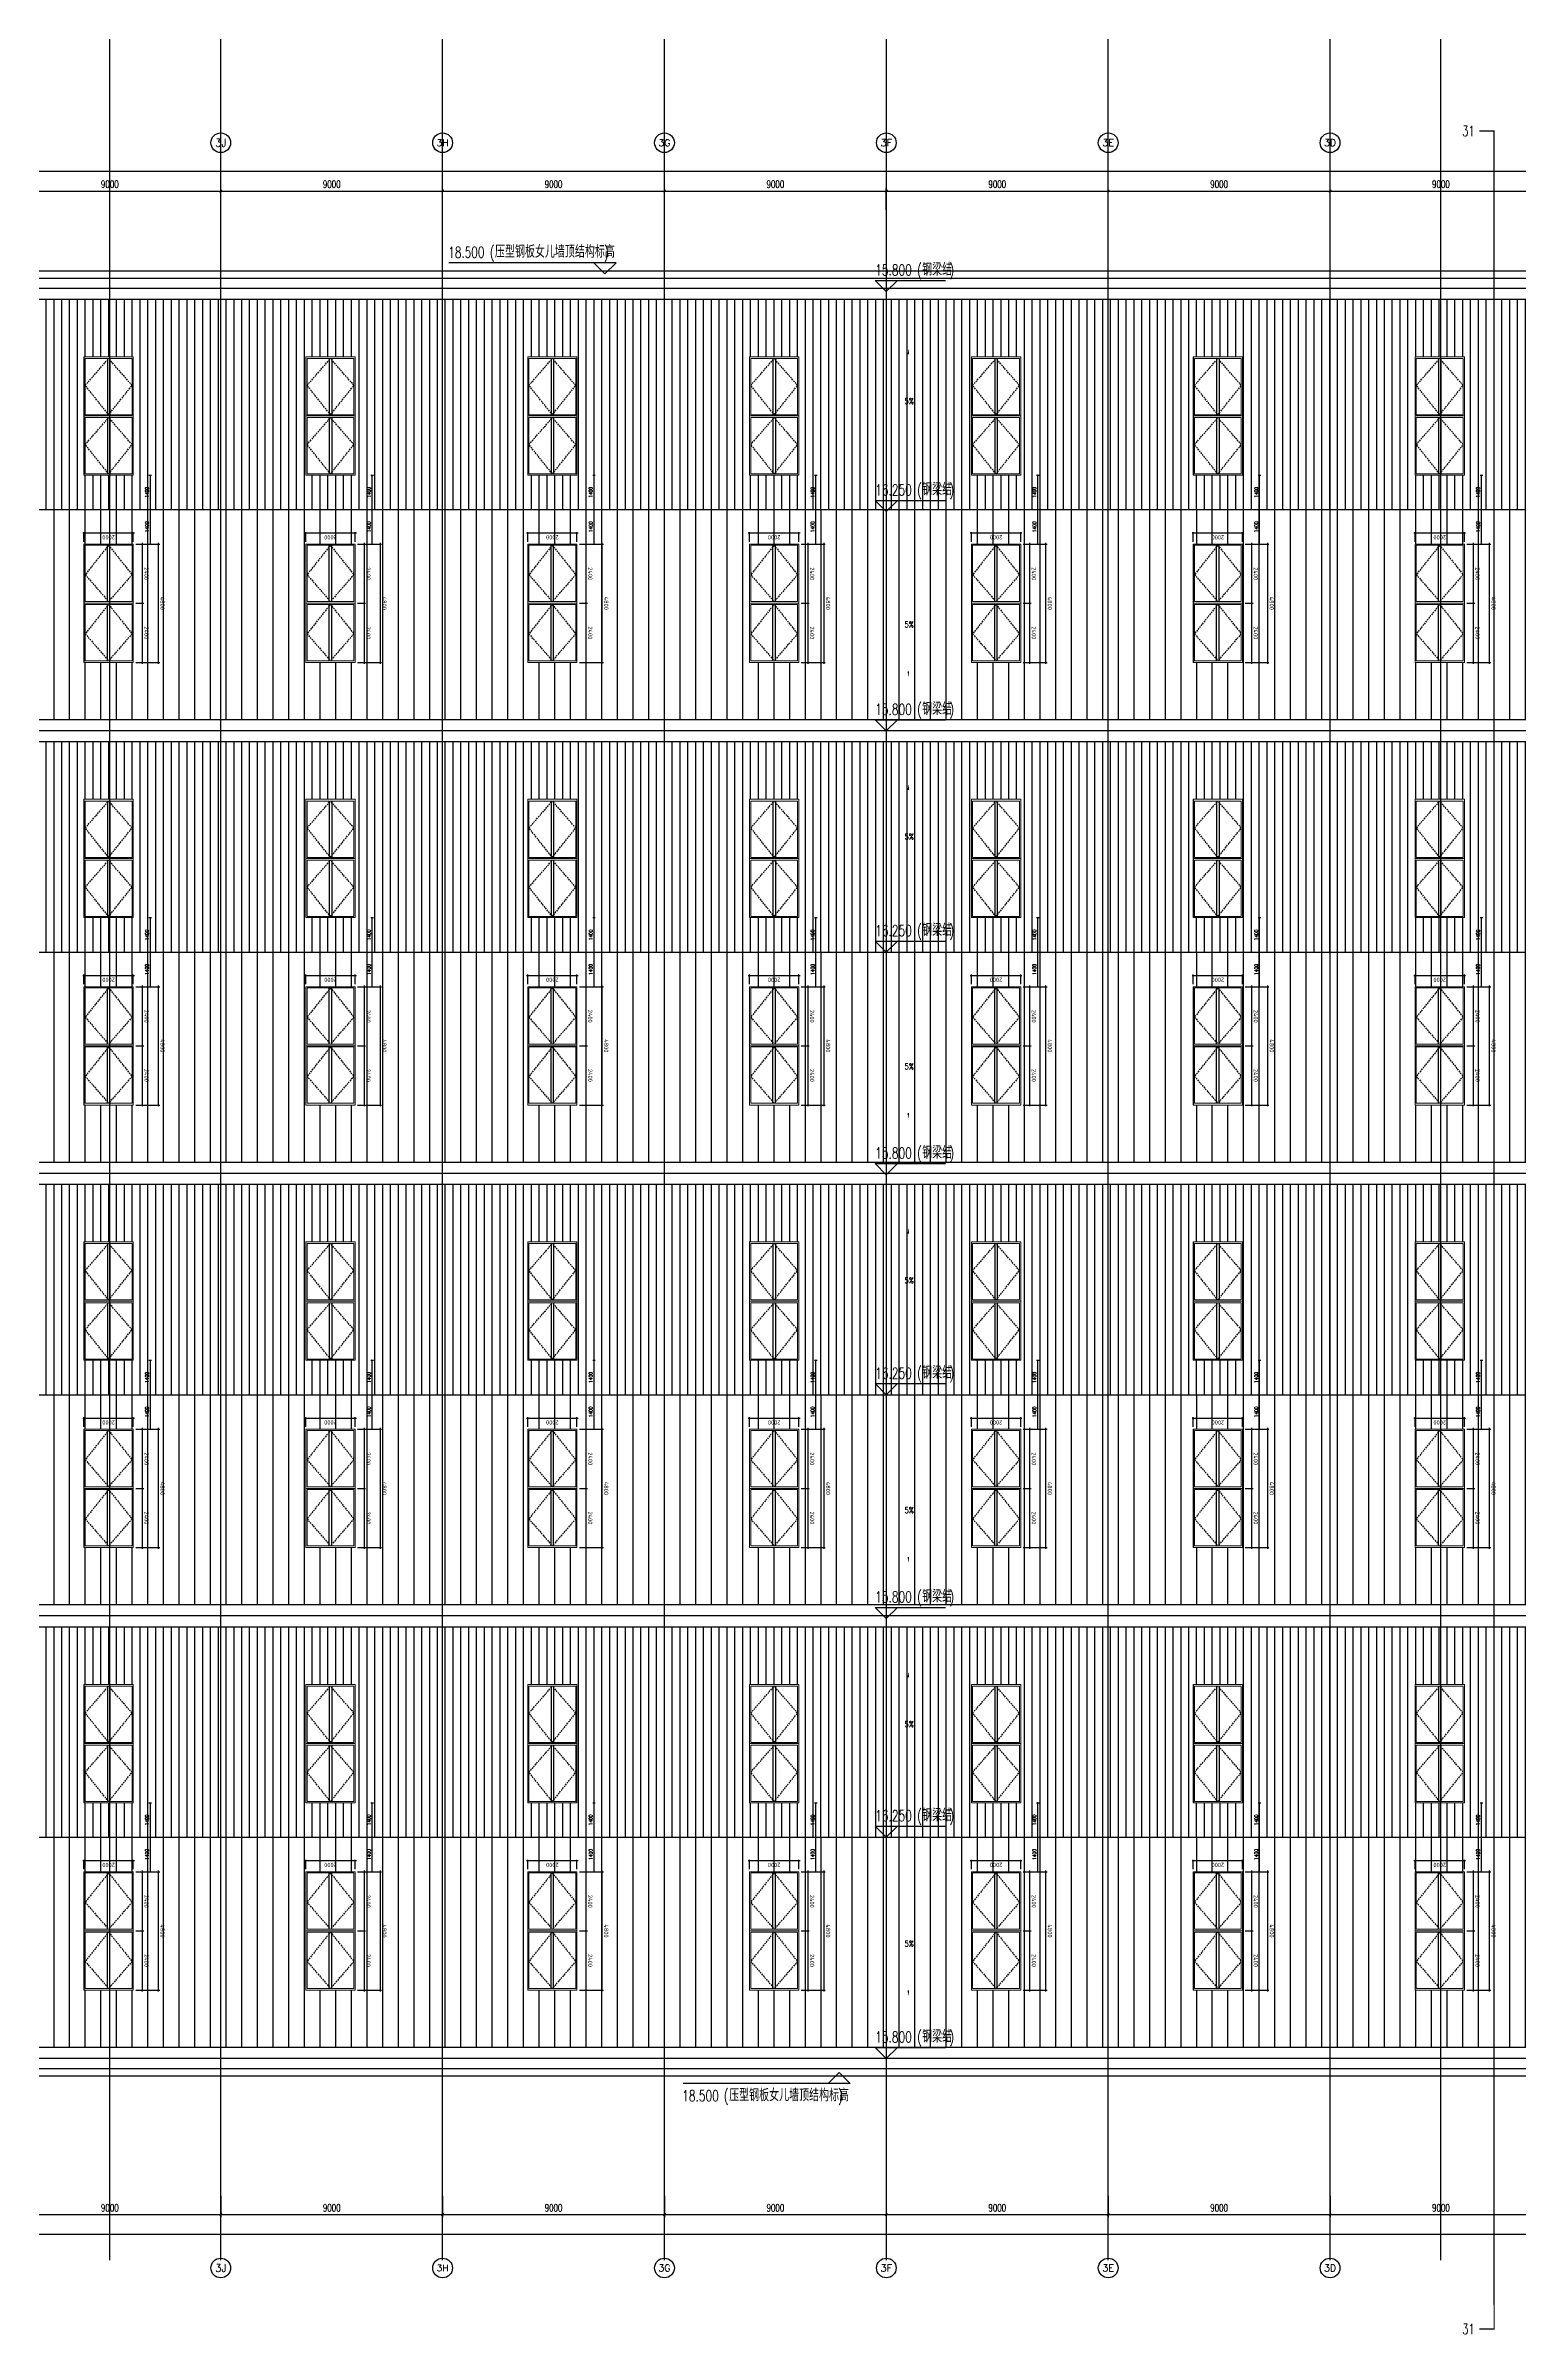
# Model space of a CAD drawing. Extents: x -954573 to 446329, y 489853 to 1226784.
# Drawn here: x 292046 to 351821, y 537738 to 630559 of the extents above; entities that cross this region are included whole.
import ezdxf
from ezdxf.enums import TextEntityAlignment as Align

# ---------------------------------------------------------------- set-up
doc = ezdxf.new("R2010")
doc.units = 0
doc.header["$LTSCALE"] = 10
doc.header["$MEASUREMENT"] = 0
for name, pattern in [('10平面$0$DOTE', [2.42, 2, -0.2, 0.02, -0.2]), ('10平面$0$HIDDEN', [9.525, 6.35, -3.175]), ('10平面$1$DASH', [0.35, 0.25, -0.1])]:
    doc.linetypes.add(name, pattern=pattern)
doc.layers.get('Defpoints').update_dxf_attribs({"color": 210})
for name, color, linetype in [('10平面$0$A-AXIS-D', 8, 'Continuous'), ('10平面$0$A-AXIS-DOTE', 8, '10平面$0$DOTE'), ('10平面$0$A-AXIS-SYMB', 8, 'Continuous'), ('10平面$0$A-HATCH-2', 8, 'Continuous'), ('10平面$0$A-LIN-V', 8, 'Continuous'), ('10平面$0$A-SFCE', 8, 'Continuous'), ('10平面$0$A-WINDOW', 8, 'Continuous'), ('10平面$0$AS-WALL', 8, 'Continuous'), ('10平面$0$DIM_SYMB', 8, 'Continuous'), ('10平面$0$PUB_TEXT', 8, 'Continuous'), ('10平面$0$参考线', 8, 'Continuous'), ('10平面$0$外框', 1, '10平面$0$HIDDEN'), ('A-LIN-V', 9, 'Continuous')]:
    doc.layers.add(name, color=color, linetype=linetype)
doc.layers.add('10平面$0$成型线', color=3, linetype='Continuous', lineweight=18)
doc.styles.add('10平面$0$_TCH_AXIS', font='COMPLEX', dxfattribs={"bigfont": 'GBCBIG'})
doc.styles.add('10平面$0$_TCH_DIM', font='SIMPLEX', dxfattribs={"bigfont": 'GBCBIG'})
doc.styles.add('10平面$0$_TCH_DIM_T3', font='SIMPLEX', dxfattribs={"width": 0.705882, "bigfont": 'GBCBIG'})
doc.styles.add('10平面$0$_TCH_LABEL', font='COMPLEX', dxfattribs={"bigfont": 'GBCBIG'})
doc.styles.add('10平面$0$Standard', font='gbenor.shx', dxfattribs={"bigfont": 'gbcbig.shx'})
doc.dimstyles.new('10平面$0$50', dxfattribs={"dimscale": 50, "dimtxt": 3.5, "dimasz": 1, "dimexe": 1, "dimexo": 2, "dimgap": 1.5, "dimtad": 1, "dimdec": 0, "dimzin": 12, "dimdsep": 46, "dimtxsty": '10平面$0$Standard', "dimblk": '10平面$0$_ArchTick', "dimcen": 0.1, "dimdle": 1, "dimclrd": 3, "dimclre": 3, "dimclrt": 7, "dimadec": 0, "dimazin": 0, "dimtfac": 1, "dimtdec": 0, "dimtix": 1, "dimtmove": 2, "dimatfit": 3, "dimfxl": 0, "dimtolj": 1, "dimtzin": 0, "dimarcsym": 0})
doc.dimstyles.new('10平面$0$_TCH_ARCH&&100', dxfattribs={"dimtxt": 297.5, "dimasz": 100, "dimexe": 100, "dimexo": 100, "dimgap": 126.25, "dimtad": 1, "dimdec": 0, "dimzin": 0, "dimdsep": 46, "dimtxsty": '10平面$0$_TCH_DIM_T3', "dimblk": '10平面$0$_ArchTick', "dimcen": 0.09, "dimclrt": 7, "dimazin": 2, "dimtfac": 1, "dimtdec": 0, "dimtix": 1, "dimtmove": 2, "dimatfit": 3, "dimfxl": 0, "dimtolj": 1, "dimtzin": 0, "dimarcsym": 0})
doc.dimstyles.new('10平面$0$_TCH_ARCH&&50', dxfattribs={"dimtxt": 148.75, "dimasz": 50, "dimexe": 50, "dimexo": 50, "dimgap": 63.125, "dimtad": 1, "dimdec": 0, "dimzin": 0, "dimdsep": 46, "dimtxsty": '10平面$0$_TCH_DIM_T3', "dimblk": '10平面$0$_ArchTick', "dimcen": 0.09, "dimclrt": 7, "dimazin": 2, "dimtfac": 1, "dimtdec": 0, "dimtix": 1, "dimtmove": 2, "dimatfit": 3, "dimfxl": 0, "dimtolj": 1, "dimtzin": 0, "dimarcsym": 0})
pattern_1 = [(90, (-500100, 0), (-635, 0), [])]
pattern_2 = [(90, (-500100, 0), (-317.5, 0), [])]

# ---------------------------------------------------------------- blocks, each defined once
blk = doc.blocks.new('10平面$0$423432')
at = {"layer": '10平面$0$A-AXIS-SYMB'}
for p, q in [((274177, 584820), (273727, 585270)), ((273727, 585270), (276577, 585270)), ((274177, 584820), (274627, 585270))]:
    blk.add_line(p, q, dxfattribs=at)
at = {"layer": '10平面$0$PUB_TEXT', "style": '10平面$0$_TCH_DIM', "width": 0.705882}
for s, height, p in [('15.800', 446.2, (273727, 585470)), ('(', 446, (275422, 585470)), (')', 446, (276737, 585470))]:
    blk.add_text(s, height=height, dxfattribs=at).set_placement(p)
at = {"layer": '10平面$0$PUB_TEXT', "style": '10平面$0$_TCH_DIM'}
blk.add_text('钢梁结', height=506.4, dxfattribs=at).set_placement((275632, 585470))
blk = doc.blocks.new('10平面$0$r43243')
at = {"layer": '10平面$0$A-AXIS-SYMB'}
for p, q in [((274177, 557970), (273727, 558420)), ((273727, 558420), (276577, 558420)), ((274177, 557970), (274627, 558420))]:
    blk.add_line(p, q, dxfattribs=at)
at = {"layer": '10平面$0$PUB_TEXT', "style": '10平面$0$_TCH_DIM', "width": 0.705882}
for s, height, p in [('16.250', 446.2, (273727, 558620)), ('(', 446, (275422, 558620)), (')', 446, (276737, 558620))]:
    blk.add_text(s, height=height, dxfattribs=at).set_placement(p)
at = {"layer": '10平面$0$PUB_TEXT', "style": '10平面$0$_TCH_DIM'}
blk.add_text('钢梁结', height=506.4, dxfattribs=at).set_placement((275632, 558620))
blk = doc.blocks.new('10平面$0$rrrrrrrrrrrrrrrrrrrrr')
at = {"layer": '10平面$0$A-HATCH-2'}
h = blk.add_hatch(dxfattribs=at)
h.set_pattern_fill('ANSI31', color=256, scale=200, angle=45)
h.set_pattern_definition(pattern_2)
h.paths.add_polyline_path([(-266220, 611745), (-133684.3, 611745), (-128454.2, 611745), (-128454.2, 620270), (-296379, 620270), (-299019.1, 612133.2), (-299145.1, 611745)])
h = blk.add_hatch(dxfattribs=at)
h.set_pattern_fill('ANSI31', color=256, scale=400, angle=45)
h.set_pattern_definition(pattern_1)
h.paths.add_polyline_path([(-266220, 611745), (-133684.3, 611745), (-128454.2, 611745), (-128454.2, 603220), (-301911.1, 603220), (-299145.1, 611745), (-278850, 611745)])
h = blk.add_hatch(dxfattribs=at)
h.set_pattern_fill('ANSI31', color=256, scale=200, angle=45)
h.set_pattern_definition(pattern_2)
h.paths.add_polyline_path([(-266220, 593795), (-133684.3, 593795), (-128454.2, 593795), (-128454.2, 602320), (-302203.1, 602320), (-304977.3, 593795), (-299145.1, 593795)])
h = blk.add_hatch(dxfattribs=at)
h.set_pattern_fill('ANSI31', color=256, scale=400, angle=45)
h.set_pattern_definition(pattern_1)
h.paths.add_polyline_path([(-266220, 593795), (-133684.3, 593795), (-128454.2, 593795), (-128454.2, 585270), (-307751, 585221.4), (-304977.3, 593795), (-278850, 593795)])
h = blk.add_hatch(dxfattribs=at)
h.set_pattern_fill('ANSI31', color=256, scale=200, angle=45)
h.set_pattern_definition(pattern_2)
h.paths.add_polyline_path([(-266220, 575845), (-133684.3, 575845), (-128454.2, 575845), (-128454.2, 584370), (-308027.2, 584370), (-310793.3, 575845), (-299145.1, 575845)])
h = blk.add_hatch(dxfattribs=at)
h.set_pattern_fill('ANSI31', color=256, scale=400, angle=45)
h.set_pattern_definition(pattern_1)
h.paths.add_polyline_path([(-266220, 575845), (-133684.3, 575845), (-128454.2, 575845), (-128454.2, 567320), (-313254.2, 567335.8), (-313254.2, 568260.6), (-310793.3, 575845), (-278850, 575845)])
h = blk.add_hatch(dxfattribs=at)
h.set_pattern_fill('ANSI31', color=256, scale=200, angle=45)
h.set_pattern_definition(pattern_2)
h.paths.add_polyline_path([(-313254.2, 565520), (-313554.2, 565520), (-313554.2, 557895), (-299145.1, 557895), (-266220, 557895), (-133684.3, 557895), (-128454.2, 557895), (-128454.2, 566420), (-313254.2, 566420)])
h = blk.add_hatch(dxfattribs=at)
h.set_pattern_fill('ANSI31', color=256, scale=400, angle=45)
h.set_pattern_definition(pattern_1)
h.paths.add_polyline_path([(-266220, 557895), (-133684.3, 557895), (-128454.2, 557895), (-128454.2, 549370), (-313554.2, 549370), (-313554.2, 557895), (-278850, 557895)])
at = {"layer": '10平面$0$A-AXIS-SYMB'}
for p, q in [((-184920, 621760), (-191700, 621760)), ((-185370, 621310), (-185820, 621760)), ((-185370, 621310), (-184920, 621760)), ((-175420, 547910), (-182200, 547910)), ((-175870, 548360), (-176320, 547910)), ((-175870, 548360), (-175420, 547910))]:
    blk.add_line(p, q, dxfattribs=at)
for points in [[(-173060, 616350, 0, 0, 0), (-173060, 618280, 0, 64, 0), (-173060, 618040, 0, 0, 0)], [(-173060, 606880, 0, 0, 0), (-173060, 604950, 0, 64, 0), (-173060, 605190, 0, 0, 0)], [(-173060, 598685, 0, 0, 0), (-173060, 600615, 0, 64, 0), (-173060, 600375, 0, 0, 0)], [(-173060, 588955, 0, 0, 0), (-173060, 587025, 0, 64, 0), (-173060, 587265, 0, 0, 0)], [(-173060, 580685, 0, 0, 0), (-173060, 582615, 0, 64, 0), (-173060, 582375, 0, 0, 0)], [(-173060, 570955, 0, 0, 0), (-173060, 569025, 0, 64, 0), (-173060, 569265, 0, 0, 0)], [(-173060, 562685, 0, 0, 0), (-173060, 564615, 0, 64, 0), (-173060, 564375, 0, 0, 0)], [(-173060, 553375, 0, 0, 0), (-173060, 551445, 0, 64, 0), (-173060, 551685, 0, 0, 0)]]:
    blk.add_lwpolyline(points, format="xyseb", dxfattribs=at)
at = {"layer": '10平面$0$A-LIN-V'}
for points in [[(-128454.2, 620270), (-296379, 620270)], [(-128454.2, 603220), (-301911.1, 603220)], [(-128454.2, 602320), (-302203.1, 602320)], [(-128454.2, 585270), (-307735.2, 585270)], [(-128454.2, 584370), (-308027.2, 584370)], [(-128454.2, 567320), (-313554.2, 567320)], [(-128454.2, 566420), (-313254.2, 566420)], [(-128454.2, 549370), (-313554.2, 549370)]]:
    blk.add_lwpolyline(points, dxfattribs=at)
at = {"layer": '10平面$0$A-SFCE'}
for points in [[(-128154.2, 548220), (-128154.2, 621419.9), (-296321.3, 621420), (-313854.2, 567383.3), (-313854.2, 566370), (-313254.2, 566370)], [(-313554.2, 564570), (-313554.2, 548519.9), (-128454.2, 548519.9), (-128454.2, 621119.9), (-296103.2, 621120), (-313554.2, 567335.8), (-313554.2, 566670), (-313254.2, 566670)], [(-299145.1, 611745), (-128454.2, 611745)], [(-304977.3, 593795), (-128454.2, 593795)], [(-310793.3, 575845), (-128454.2, 575845)], [(-313254.2, 564870), (-313854.2, 564870), (-313854.2, 548219.9), (-128154.2, 548219.9)], [(-313554.2, 557895), (-128454.2, 557895)]]:
    blk.add_lwpolyline(points, dxfattribs=at)
at = {"layer": '10平面$0$A-WINDOW'}
for name, p in [('10平面$0$423432', (-448131.6, 35770)), ('10平面$0$r43243', (-448131.6, 53700)), ('10平面$0$423432', (-448131.6, 17950)), ('10平面$0$r43243', (-448131.6, 35825)), ('10平面$0$423432', (-448131.6, -50)), ('10平面$0$r43243', (-448131.6, 17875)), ('10平面$0$423432', (-448131.6, -18050)), ('10平面$0$r43243', (-448131.6, -75)), ('10平面$0$423432', (-448131.6, -35900))]:
    blk.add_blockref(name, p, dxfattribs=at)
at = {"layer": '10平面$0$PUB_TEXT', "style": '10平面$0$_TCH_DIM', "width": 0.705882}
for s, height, p in [('18.500', 446.25, (-191735, 621960)), ('(', 446.2, (-190040, 621960)), (')', 446.2, (-185406.6, 621960)), ('5%', 238, (-173212, 616028)), ('5%', 238, (-173212, 606964)), ('5%', 238, (-173212, 598363)), ('5%', 238, (-173212, 589039)), ('5%', 238, (-173212, 580363)), ('5%', 238, (-173212, 571039)), ('5%', 238, (-173212, 562363)), ('5%', 238, (-173212, 553459)), ('(', 446.2, (-180540, 547185)), (')', 446.2, (-175906.6, 547185)), ('18.500', 446.25, (-182235, 547185))]:
    blk.add_text(s, height=height, dxfattribs=at).set_placement(p)
at = {"layer": '10平面$0$PUB_TEXT', "style": '10平面$0$_TCH_DIM'}
for p in [(-189830, 621960), (-180330, 547185)]:
    blk.add_text('压型钢板女儿墙顶结构标高', height=506.383, dxfattribs=at).set_placement(p)
blk = doc.blocks.new('10平面$0$_ArchTick')
at = {"color": 0, "linetype": 'ByBlock', "const_width": 0.4}
blk.add_lwpolyline([(-0.5, -0.5), (0.5, 0.5)], dxfattribs=at)
blk = doc.blocks.new('*D3461')
at = {"layer": 'Defpoints', "color": 3, "lineweight": -2}
for p, q in [((105263, -25409), (107363, -25409)), ((105313, -25069), (105313, -25459)), ((107313, -25069), (107313, -25459))]:
    blk.add_line(p, q, dxfattribs=at)
at = {"layer": 'Defpoints', "color": 0}
for p in [(105313, -24969), (107313, -24969), (107313, -25409)]:
    blk.add_point(p, dxfattribs=at)
at = {"layer": 'Defpoints', "color": 3, "lineweight": -2, "xscale": 50, "yscale": 50, "zscale": 50, "rotation": 180}
blk.add_blockref('10平面$0$_ArchTick', (105313, -25409), dxfattribs=at)
at = {"layer": 'Defpoints', "color": 3, "lineweight": -2, "xscale": 50, "yscale": 50, "zscale": 50}
blk.add_blockref('10平面$0$_ArchTick', (107313, -25409), dxfattribs=at)
at = {"layer": 'Defpoints', "color": 7, "insert": (106313, -25246), "char_height": 175, "attachment_point": 5, "style": '10平面$0$Standard'}
blk.add_mtext('\\A1;2000', dxfattribs=at)
blk = doc.blocks.new('*D3462')
at = {"layer": 'Defpoints', "color": 3, "lineweight": -2}
for p, q in [((105213, -22569), (104888, -22569)), ((104938, -22519), (104938, -25019)), ((105213, -24969), (104888, -24969))]:
    blk.add_line(p, q, dxfattribs=at)
at = {"layer": 'Defpoints', "color": 0}
for p in [(105313, -22569), (104938, -24969), (105313, -24969)]:
    blk.add_point(p, dxfattribs=at)
at = {"layer": 'Defpoints', "color": 3, "lineweight": -2, "xscale": 50, "yscale": 50, "zscale": 50}
for p, rotation in [((104938, -22569), 90), ((104938, -24969), 270)]:
    blk.add_blockref('10平面$0$_ArchTick', p, dxfattribs=dict(at, rotation=rotation))
at = {"layer": 'Defpoints', "color": 7, "insert": (104776, -23769), "char_height": 175, "attachment_point": 5, "rotation": 90, "style": '10平面$0$Standard'}
blk.add_mtext('\\A1;2400', dxfattribs=at)
blk = doc.blocks.new('*D3463')
at = {"layer": 'Defpoints', "color": 3, "lineweight": -2}
for p, q in [((105213, -20169), (104240, -20169)), ((104290, -20119), (104290, -25019)), ((105213, -24969), (104240, -24969))]:
    blk.add_line(p, q, dxfattribs=at)
at = {"layer": 'Defpoints', "color": 0}
for p in [(105313, -20169), (104290, -24969), (105313, -24969)]:
    blk.add_point(p, dxfattribs=at)
at = {"layer": 'Defpoints', "color": 3, "lineweight": -2, "xscale": 50, "yscale": 50, "zscale": 50}
for p, rotation in [((104290, -20169), 90), ((104290, -24969), 270)]:
    blk.add_blockref('10平面$0$_ArchTick', p, dxfattribs=dict(at, rotation=rotation))
at = {"layer": 'Defpoints', "color": 7, "insert": (104128, -22569), "char_height": 175, "attachment_point": 5, "rotation": 90, "style": '10平面$0$Standard'}
blk.add_mtext('\\A1;4800', dxfattribs=at)
blk = doc.blocks.new('*D3464')
at = {"layer": 'Defpoints', "color": 3, "lineweight": -2}
for p, q in [((105213, -20169), (104888, -20169)), ((104938, -20119), (104938, -22619)), ((105213, -22569), (104888, -22569))]:
    blk.add_line(p, q, dxfattribs=at)
at = {"layer": 'Defpoints', "color": 0}
for p in [(105313, -20169), (104938, -22569), (105313, -22569)]:
    blk.add_point(p, dxfattribs=at)
at = {"layer": 'Defpoints', "color": 3, "lineweight": -2, "xscale": 50, "yscale": 50, "zscale": 50}
for p, rotation in [((104938, -20169), 90), ((104938, -22569), 270)]:
    blk.add_blockref('10平面$0$_ArchTick', p, dxfattribs=dict(at, rotation=rotation))
at = {"layer": 'Defpoints', "color": 7, "insert": (104776, -21369), "char_height": 175, "attachment_point": 5, "rotation": 90, "style": '10平面$0$Standard'}
blk.add_mtext('\\A1;2400', dxfattribs=at)
blk = doc.blocks.new('*D3469')
at = {"layer": '10平面$0$A-WINDOW', "color": 0, "lineweight": -2}
for p, q in [((368233, 714320), (368340, 714320)), ((368290, 712920), (368290, 714320)), ((368233, 712920), (368340, 712920))]:
    blk.add_line(p, q, dxfattribs=at)
at = {"layer": 'Defpoints', "color": 0}
for p in [(368183, 714320), (368290, 714320), (368183, 712920)]:
    blk.add_point(p, dxfattribs=at)
at = {"layer": '10平面$0$A-WINDOW', "color": 0, "lineweight": -2, "xscale": 50, "yscale": 50, "zscale": 50}
for p, rotation in [((368290, 714320), 90), ((368290, 712920), 270)]:
    blk.add_blockref('10平面$0$_ArchTick', p, dxfattribs=dict(at, rotation=rotation))
at = {"layer": '10平面$0$A-WINDOW', "color": 7, "insert": (368153, 713620), "char_height": 148.8, "attachment_point": 5, "rotation": 90, "style": '10平面$0$_TCH_DIM_T3'}
blk.add_mtext('\\A1;1400', dxfattribs=at)
blk = doc.blocks.new('*D3470')
at = {"layer": '10平面$0$A-WINDOW', "color": 0, "lineweight": -2}
for p, q in [((368233, 715720), (368340, 715720)), ((368290, 714320), (368290, 715720)), ((368233, 714320), (368340, 714320))]:
    blk.add_line(p, q, dxfattribs=at)
at = {"layer": 'Defpoints', "color": 0}
for p in [(368183, 715720), (368290, 715720), (368183, 714320)]:
    blk.add_point(p, dxfattribs=at)
at = {"layer": '10平面$0$A-WINDOW', "color": 0, "lineweight": -2, "xscale": 50, "yscale": 50, "zscale": 50}
for p, rotation in [((368290, 715720), 90), ((368290, 714320), 270)]:
    blk.add_blockref('10平面$0$_ArchTick', p, dxfattribs=dict(at, rotation=rotation))
at = {"layer": '10平面$0$A-WINDOW', "color": 7, "insert": (368153, 715020), "char_height": 148.8, "attachment_point": 5, "rotation": 90, "style": '10平面$0$_TCH_DIM_T3'}
blk.add_mtext('\\A1;1400', dxfattribs=at)
blk = doc.blocks.new('*D2952')
at = {"layer": '10平面$0$A-AXIS-D', "color": 0, "lineweight": -2}
for p, q in [((10882, -261470), (10882, -262328)), ((19882, -261470), (19882, -262328)), ((10882, -262228), (19882, -262228))]:
    blk.add_line(p, q, dxfattribs=at)
at = {"layer": 'Defpoints', "color": 0}
for p in [(10882, -261370), (19882, -261370), (19882, -262228)]:
    blk.add_point(p, dxfattribs=at)
at = {"layer": '10平面$0$A-AXIS-D', "color": 0, "lineweight": -2, "xscale": 100, "yscale": 100, "zscale": 100, "rotation": 180}
blk.add_blockref('10平面$0$_ArchTick', (10882, -262228), dxfattribs=at)
at = {"layer": '10平面$0$A-AXIS-D', "color": 0, "lineweight": -2, "xscale": 100, "yscale": 100, "zscale": 100}
blk.add_blockref('10平面$0$_ArchTick', (19882, -262228), dxfattribs=at)
at = {"layer": '10平面$0$A-AXIS-D', "color": 7, "insert": (15382, -261953), "char_height": 297.5, "attachment_point": 5, "style": '10平面$0$_TCH_DIM_T3'}
blk.add_mtext('\\A1;9000', dxfattribs=at)
blk = doc.blocks.new('*D2953')
at = {"layer": '10平面$0$A-AXIS-D', "color": 0, "lineweight": -2}
for p, q in [((19882, -261470), (19882, -262328)), ((28882, -261470), (28882, -262328)), ((19882, -262228), (28882, -262228))]:
    blk.add_line(p, q, dxfattribs=at)
at = {"layer": 'Defpoints', "color": 0}
for p in [(19882, -261370), (28882, -261370), (28882, -262228)]:
    blk.add_point(p, dxfattribs=at)
at = {"layer": '10平面$0$A-AXIS-D', "color": 0, "lineweight": -2, "xscale": 100, "yscale": 100, "zscale": 100, "rotation": 180}
blk.add_blockref('10平面$0$_ArchTick', (19882, -262228), dxfattribs=at)
at = {"layer": '10平面$0$A-AXIS-D', "color": 0, "lineweight": -2, "xscale": 100, "yscale": 100, "zscale": 100}
blk.add_blockref('10平面$0$_ArchTick', (28882, -262228), dxfattribs=at)
at = {"layer": '10平面$0$A-AXIS-D', "color": 7, "insert": (24382, -261953), "char_height": 297.5, "attachment_point": 5, "style": '10平面$0$_TCH_DIM_T3'}
blk.add_mtext('\\A1;9000', dxfattribs=at)
blk = doc.blocks.new('*D2954')
at = {"layer": '10平面$0$A-AXIS-D', "color": 0, "lineweight": -2}
for p, q in [((28882, -261470), (28882, -262328)), ((37882, -261470), (37882, -262328)), ((28882, -262228), (37882, -262228))]:
    blk.add_line(p, q, dxfattribs=at)
at = {"layer": 'Defpoints', "color": 0}
for p in [(28882, -261370), (37882, -261370), (37882, -262228)]:
    blk.add_point(p, dxfattribs=at)
at = {"layer": '10平面$0$A-AXIS-D', "color": 0, "lineweight": -2, "xscale": 100, "yscale": 100, "zscale": 100, "rotation": 180}
blk.add_blockref('10平面$0$_ArchTick', (28882, -262228), dxfattribs=at)
at = {"layer": '10平面$0$A-AXIS-D', "color": 0, "lineweight": -2, "xscale": 100, "yscale": 100, "zscale": 100}
blk.add_blockref('10平面$0$_ArchTick', (37882, -262228), dxfattribs=at)
at = {"layer": '10平面$0$A-AXIS-D', "color": 7, "insert": (33382, -261953), "char_height": 297.5, "attachment_point": 5, "style": '10平面$0$_TCH_DIM_T3'}
blk.add_mtext('\\A1;9000', dxfattribs=at)
blk = doc.blocks.new('*D2955')
at = {"layer": '10平面$0$A-AXIS-D', "color": 0, "lineweight": -2}
for p, q in [((37882, -261470), (37882, -262328)), ((46882, -261470), (46882, -262328)), ((37882, -262228), (46882, -262228))]:
    blk.add_line(p, q, dxfattribs=at)
at = {"layer": 'Defpoints', "color": 0}
for p in [(37882, -261370), (46882, -261370), (46882, -262228)]:
    blk.add_point(p, dxfattribs=at)
at = {"layer": '10平面$0$A-AXIS-D', "color": 0, "lineweight": -2, "xscale": 100, "yscale": 100, "zscale": 100, "rotation": 180}
blk.add_blockref('10平面$0$_ArchTick', (37882, -262228), dxfattribs=at)
at = {"layer": '10平面$0$A-AXIS-D', "color": 0, "lineweight": -2, "xscale": 100, "yscale": 100, "zscale": 100}
blk.add_blockref('10平面$0$_ArchTick', (46882, -262228), dxfattribs=at)
at = {"layer": '10平面$0$A-AXIS-D', "color": 7, "insert": (42382, -261953), "char_height": 297.5, "attachment_point": 5, "style": '10平面$0$_TCH_DIM_T3'}
blk.add_mtext('\\A1;9000', dxfattribs=at)
blk = doc.blocks.new('*D2956')
at = {"layer": '10平面$0$A-AXIS-D', "color": 0, "lineweight": -2}
for p, q in [((46882, -261470), (46882, -262328)), ((55882, -261470), (55882, -262328)), ((46882, -262228), (55882, -262228))]:
    blk.add_line(p, q, dxfattribs=at)
at = {"layer": 'Defpoints', "color": 0}
for p in [(46882, -261370), (55882, -261370), (55882, -262228)]:
    blk.add_point(p, dxfattribs=at)
at = {"layer": '10平面$0$A-AXIS-D', "color": 0, "lineweight": -2, "xscale": 100, "yscale": 100, "zscale": 100, "rotation": 180}
blk.add_blockref('10平面$0$_ArchTick', (46882, -262228), dxfattribs=at)
at = {"layer": '10平面$0$A-AXIS-D', "color": 0, "lineweight": -2, "xscale": 100, "yscale": 100, "zscale": 100}
blk.add_blockref('10平面$0$_ArchTick', (55882, -262228), dxfattribs=at)
at = {"layer": '10平面$0$A-AXIS-D', "color": 7, "insert": (51382, -261953), "char_height": 297.5, "attachment_point": 5, "style": '10平面$0$_TCH_DIM_T3'}
blk.add_mtext('\\A1;9000', dxfattribs=at)
blk = doc.blocks.new('*D2957')
at = {"layer": '10平面$0$A-AXIS-D', "color": 0, "lineweight": -2}
for p, q in [((55882, -261470), (55882, -262328)), ((64882, -261470), (64882, -262328)), ((55882, -262228), (64882, -262228))]:
    blk.add_line(p, q, dxfattribs=at)
at = {"layer": 'Defpoints', "color": 0}
for p in [(55882, -261370), (64882, -261370), (64882, -262228)]:
    blk.add_point(p, dxfattribs=at)
at = {"layer": '10平面$0$A-AXIS-D', "color": 0, "lineweight": -2, "xscale": 100, "yscale": 100, "zscale": 100, "rotation": 180}
blk.add_blockref('10平面$0$_ArchTick', (55882, -262228), dxfattribs=at)
at = {"layer": '10平面$0$A-AXIS-D', "color": 0, "lineweight": -2, "xscale": 100, "yscale": 100, "zscale": 100}
blk.add_blockref('10平面$0$_ArchTick', (64882, -262228), dxfattribs=at)
at = {"layer": '10平面$0$A-AXIS-D', "color": 7, "insert": (60382, -261953), "char_height": 297.5, "attachment_point": 5, "style": '10平面$0$_TCH_DIM_T3'}
blk.add_mtext('\\A1;9000', dxfattribs=at)
blk = doc.blocks.new('*D2958')
at = {"layer": '10平面$0$A-AXIS-D', "color": 0, "lineweight": -2}
for p, q in [((64882, -261470), (64882, -262328)), ((73882, -261470), (73882, -262328)), ((64882, -262228), (73882, -262228))]:
    blk.add_line(p, q, dxfattribs=at)
at = {"layer": 'Defpoints', "color": 0}
for p in [(64882, -261370), (73882, -261370), (73882, -262228)]:
    blk.add_point(p, dxfattribs=at)
at = {"layer": '10平面$0$A-AXIS-D', "color": 0, "lineweight": -2, "xscale": 100, "yscale": 100, "zscale": 100, "rotation": 180}
blk.add_blockref('10平面$0$_ArchTick', (64882, -262228), dxfattribs=at)
at = {"layer": '10平面$0$A-AXIS-D', "color": 0, "lineweight": -2, "xscale": 100, "yscale": 100, "zscale": 100}
blk.add_blockref('10平面$0$_ArchTick', (73882, -262228), dxfattribs=at)
at = {"layer": '10平面$0$A-AXIS-D', "color": 7, "insert": (69382, -261953), "char_height": 297.5, "attachment_point": 5, "style": '10平面$0$_TCH_DIM_T3'}
blk.add_mtext('\\A1;9000', dxfattribs=at)
blk = doc.blocks.new('*D3086')
at = {"layer": '10平面$0$A-AXIS-D', "color": 0, "lineweight": -2}
for p, q in [((-93018, -261570), (-93018, -263128)), ((92682, -261570), (92682, -263128)), ((-93018, -263028), (92682, -263028))]:
    blk.add_line(p, q, dxfattribs=at)
at = {"layer": 'Defpoints', "color": 0}
for p in [(-93018, -261470), (92682, -261470), (92682, -263028)]:
    blk.add_point(p, dxfattribs=at)
at = {"layer": '10平面$0$A-AXIS-D', "color": 0, "lineweight": -2, "xscale": 100, "yscale": 100, "zscale": 100, "rotation": 180}
blk.add_blockref('10平面$0$_ArchTick', (-93018, -263028), dxfattribs=at)
at = {"layer": '10平面$0$A-AXIS-D', "color": 0, "lineweight": -2, "xscale": 100, "yscale": 100, "zscale": 100}
blk.add_blockref('10平面$0$_ArchTick', (92682, -263028), dxfattribs=at)
at = {"layer": '10平面$0$A-AXIS-D', "color": 7, "insert": (-168, -262753), "char_height": 297.5, "attachment_point": 5, "style": '10平面$0$_TCH_DIM_T3'}
blk.add_mtext('\\A1;185700', dxfattribs=at)
blk = doc.blocks.new('*D3101')
at = {"layer": '10平面$0$A-AXIS-D', "color": 0, "lineweight": -2}
for p, q in [((10882, -180910), (10882, -180052)), ((19882, -180910), (19882, -180052)), ((10882, -180152), (19882, -180152))]:
    blk.add_line(p, q, dxfattribs=at)
at = {"layer": 'Defpoints', "color": 0}
for p in [(19882, -180152), (10882, -181010), (19882, -181010)]:
    blk.add_point(p, dxfattribs=at)
at = {"layer": '10平面$0$A-AXIS-D', "color": 0, "lineweight": -2, "xscale": 100, "yscale": 100, "zscale": 100, "rotation": 180}
blk.add_blockref('10平面$0$_ArchTick', (10882, -180152), dxfattribs=at)
at = {"layer": '10平面$0$A-AXIS-D', "color": 0, "lineweight": -2, "xscale": 100, "yscale": 100, "zscale": 100}
blk.add_blockref('10平面$0$_ArchTick', (19882, -180152), dxfattribs=at)
at = {"layer": '10平面$0$A-AXIS-D', "color": 7, "insert": (15382, -179877), "char_height": 297.5, "attachment_point": 5, "style": '10平面$0$_TCH_DIM_T3'}
blk.add_mtext('\\A1;9000', dxfattribs=at)
blk = doc.blocks.new('*D3102')
at = {"layer": '10平面$0$A-AXIS-D', "color": 0, "lineweight": -2}
for p, q in [((19882, -180910), (19882, -180052)), ((28882, -180910), (28882, -180052)), ((19882, -180152), (28882, -180152))]:
    blk.add_line(p, q, dxfattribs=at)
at = {"layer": 'Defpoints', "color": 0}
for p in [(28882, -180152), (19882, -181010), (28882, -181010)]:
    blk.add_point(p, dxfattribs=at)
at = {"layer": '10平面$0$A-AXIS-D', "color": 0, "lineweight": -2, "xscale": 100, "yscale": 100, "zscale": 100, "rotation": 180}
blk.add_blockref('10平面$0$_ArchTick', (19882, -180152), dxfattribs=at)
at = {"layer": '10平面$0$A-AXIS-D', "color": 0, "lineweight": -2, "xscale": 100, "yscale": 100, "zscale": 100}
blk.add_blockref('10平面$0$_ArchTick', (28882, -180152), dxfattribs=at)
at = {"layer": '10平面$0$A-AXIS-D', "color": 7, "insert": (24382, -179877), "char_height": 297.5, "attachment_point": 5, "style": '10平面$0$_TCH_DIM_T3'}
blk.add_mtext('\\A1;9000', dxfattribs=at)
blk = doc.blocks.new('*D3103')
at = {"layer": '10平面$0$A-AXIS-D', "color": 0, "lineweight": -2}
for p, q in [((28882, -180910), (28882, -180052)), ((37882, -180910), (37882, -180052)), ((28882, -180152), (37882, -180152))]:
    blk.add_line(p, q, dxfattribs=at)
at = {"layer": 'Defpoints', "color": 0}
for p in [(37882, -180152), (28882, -181010), (37882, -181010)]:
    blk.add_point(p, dxfattribs=at)
at = {"layer": '10平面$0$A-AXIS-D', "color": 0, "lineweight": -2, "xscale": 100, "yscale": 100, "zscale": 100, "rotation": 180}
blk.add_blockref('10平面$0$_ArchTick', (28882, -180152), dxfattribs=at)
at = {"layer": '10平面$0$A-AXIS-D', "color": 0, "lineweight": -2, "xscale": 100, "yscale": 100, "zscale": 100}
blk.add_blockref('10平面$0$_ArchTick', (37882, -180152), dxfattribs=at)
at = {"layer": '10平面$0$A-AXIS-D', "color": 7, "insert": (33382, -179877), "char_height": 297.5, "attachment_point": 5, "style": '10平面$0$_TCH_DIM_T3'}
blk.add_mtext('\\A1;9000', dxfattribs=at)
blk = doc.blocks.new('*D3104')
at = {"layer": '10平面$0$A-AXIS-D', "color": 0, "lineweight": -2}
for p, q in [((37882, -180910), (37882, -180052)), ((46882, -180910), (46882, -180052)), ((37882, -180152), (46882, -180152))]:
    blk.add_line(p, q, dxfattribs=at)
at = {"layer": 'Defpoints', "color": 0}
for p in [(46882, -180152), (37882, -181010), (46882, -181010)]:
    blk.add_point(p, dxfattribs=at)
at = {"layer": '10平面$0$A-AXIS-D', "color": 0, "lineweight": -2, "xscale": 100, "yscale": 100, "zscale": 100, "rotation": 180}
blk.add_blockref('10平面$0$_ArchTick', (37882, -180152), dxfattribs=at)
at = {"layer": '10平面$0$A-AXIS-D', "color": 0, "lineweight": -2, "xscale": 100, "yscale": 100, "zscale": 100}
blk.add_blockref('10平面$0$_ArchTick', (46882, -180152), dxfattribs=at)
at = {"layer": '10平面$0$A-AXIS-D', "color": 7, "insert": (42382, -179877), "char_height": 297.5, "attachment_point": 5, "style": '10平面$0$_TCH_DIM_T3'}
blk.add_mtext('\\A1;9000', dxfattribs=at)
blk = doc.blocks.new('*D3105')
at = {"layer": '10平面$0$A-AXIS-D', "color": 0, "lineweight": -2}
for p, q in [((46882, -180910), (46882, -180052)), ((55882, -180910), (55882, -180052)), ((46882, -180152), (55882, -180152))]:
    blk.add_line(p, q, dxfattribs=at)
at = {"layer": 'Defpoints', "color": 0}
for p in [(55882, -180152), (46882, -181010), (55882, -181010)]:
    blk.add_point(p, dxfattribs=at)
at = {"layer": '10平面$0$A-AXIS-D', "color": 0, "lineweight": -2, "xscale": 100, "yscale": 100, "zscale": 100, "rotation": 180}
blk.add_blockref('10平面$0$_ArchTick', (46882, -180152), dxfattribs=at)
at = {"layer": '10平面$0$A-AXIS-D', "color": 0, "lineweight": -2, "xscale": 100, "yscale": 100, "zscale": 100}
blk.add_blockref('10平面$0$_ArchTick', (55882, -180152), dxfattribs=at)
at = {"layer": '10平面$0$A-AXIS-D', "color": 7, "insert": (51382, -179877), "char_height": 297.5, "attachment_point": 5, "style": '10平面$0$_TCH_DIM_T3'}
blk.add_mtext('\\A1;9000', dxfattribs=at)
blk = doc.blocks.new('*D3106')
at = {"layer": '10平面$0$A-AXIS-D', "color": 0, "lineweight": -2}
for p, q in [((55882, -180910), (55882, -180052)), ((64882, -180910), (64882, -180052)), ((55882, -180152), (64882, -180152))]:
    blk.add_line(p, q, dxfattribs=at)
at = {"layer": 'Defpoints', "color": 0}
for p in [(64882, -180152), (55882, -181010), (64882, -181010)]:
    blk.add_point(p, dxfattribs=at)
at = {"layer": '10平面$0$A-AXIS-D', "color": 0, "lineweight": -2, "xscale": 100, "yscale": 100, "zscale": 100, "rotation": 180}
blk.add_blockref('10平面$0$_ArchTick', (55882, -180152), dxfattribs=at)
at = {"layer": '10平面$0$A-AXIS-D', "color": 0, "lineweight": -2, "xscale": 100, "yscale": 100, "zscale": 100}
blk.add_blockref('10平面$0$_ArchTick', (64882, -180152), dxfattribs=at)
at = {"layer": '10平面$0$A-AXIS-D', "color": 7, "insert": (60382, -179877), "char_height": 297.5, "attachment_point": 5, "style": '10平面$0$_TCH_DIM_T3'}
blk.add_mtext('\\A1;9000', dxfattribs=at)
blk = doc.blocks.new('*D3107')
at = {"layer": '10平面$0$A-AXIS-D', "color": 0, "lineweight": -2}
for p, q in [((64882, -180910), (64882, -180052)), ((73882, -180910), (73882, -180052)), ((64882, -180152), (73882, -180152))]:
    blk.add_line(p, q, dxfattribs=at)
at = {"layer": 'Defpoints', "color": 0}
for p in [(73882, -180152), (64882, -181010), (73882, -181010)]:
    blk.add_point(p, dxfattribs=at)
at = {"layer": '10平面$0$A-AXIS-D', "color": 0, "lineweight": -2, "xscale": 100, "yscale": 100, "zscale": 100, "rotation": 180}
blk.add_blockref('10平面$0$_ArchTick', (64882, -180152), dxfattribs=at)
at = {"layer": '10平面$0$A-AXIS-D', "color": 0, "lineweight": -2, "xscale": 100, "yscale": 100, "zscale": 100}
blk.add_blockref('10平面$0$_ArchTick', (73882, -180152), dxfattribs=at)
at = {"layer": '10平面$0$A-AXIS-D', "color": 7, "insert": (69382, -179877), "char_height": 297.5, "attachment_point": 5, "style": '10平面$0$_TCH_DIM_T3'}
blk.add_mtext('\\A1;9000', dxfattribs=at)
blk = doc.blocks.new('*D3111')
at = {"layer": '10平面$0$A-AXIS-D', "color": 0, "lineweight": -2}
for p, q in [((-93018, -180810), (-93018, -179252)), ((-93018, -179352), (92682, -179352)), ((92682, -180810), (92682, -179252))]:
    blk.add_line(p, q, dxfattribs=at)
at = {"layer": 'Defpoints', "color": 0}
for p in [(92682, -179352), (-93018, -180910), (92682, -180910)]:
    blk.add_point(p, dxfattribs=at)
at = {"layer": '10平面$0$A-AXIS-D', "color": 0, "lineweight": -2, "xscale": 100, "yscale": 100, "zscale": 100, "rotation": 180}
blk.add_blockref('10平面$0$_ArchTick', (-93018, -179352), dxfattribs=at)
at = {"layer": '10平面$0$A-AXIS-D', "color": 0, "lineweight": -2, "xscale": 100, "yscale": 100, "zscale": 100}
blk.add_blockref('10平面$0$_ArchTick', (92682, -179352), dxfattribs=at)
at = {"layer": '10平面$0$A-AXIS-D', "color": 7, "insert": (-168, -179077), "char_height": 297.5, "attachment_point": 5, "style": '10平面$0$_TCH_DIM_T3'}
blk.add_mtext('\\A1;185700', dxfattribs=at)
blk = doc.blocks.new('10平面$0$tc')
blk.add_wipeout([(105308.2, -20169.2), (105308.2, -24969.2), (107308.2, -24969.2), (107308.1, -20169.2)]).dxf.layer = '10平面$0$参考线'
at = {"color": 2}
for p, q in [((106262.8, -20239.2), (106262.8, -22524.2)), ((106363.6, -20239.2), (106363.6, -22524.2)), ((106262.8, -22639.2), (106262.8, -24924.2)), ((106363.6, -22639.2), (106363.6, -24924.2))]:
    blk.add_line(p, q, dxfattribs=at)
at = {"layer": '10平面$0$外框'}
for points in [[(106313.2, -22524.2), (105363.2, -21331.7), (106313.2, -20239.2)], [(106313.2, -22524.2), (107263.2, -21331.7), (106313.2, -20239.2)], [(106313.2, -24924.2), (105363.2, -23731.7), (106313.2, -22639.2)], [(106313.2, -24924.2), (107263.2, -23731.7), (106313.2, -22639.2)]]:
    blk.add_lwpolyline(points, dxfattribs=at)
at = {"layer": '10平面$0$成型线'}
for p, q in [((105313.2, -22569.2), (107313.2, -22569.2)), ((105313.2, -24969.2), (107313.2, -24969.2))]:
    blk.add_line(p, q, dxfattribs=at)
for points in [[(105313.2, -22569.2), (105313.2, -20169.2), (107313.2, -20169.2), (107313.2, -22569.2)], [(105313.2, -24969.2), (105313.2, -22569.2), (107313.2, -22569.2), (107313.2, -24969.2)]]:
    blk.add_lwpolyline(points, dxfattribs=at)
for points in [[(105363.2, -22524.2), (107263.2, -22524.2), (107263.2, -20239.2), (105363.2, -20239.2)], [(105363.2, -24924.2), (107263.2, -24924.2), (107263.2, -22639.2), (105363.2, -22639.2)]]:
    blk.add_lwpolyline(points, close=True, dxfattribs=at)
at = {"layer": 'Defpoints'}
for p1, p2, distance, picture, middle in [((105313.2, -20169.2), (105313.2, -24969.2), -1023.2, '*D3463', (104127.5, -22569.2)), ((105313.2, -20169.2), (105313.2, -22569.2), -374.7, '*D3464', (104776, -21369.2)), ((105313.2, -22569.2), (105313.2, -24969.2), -374.7, '*D3462', (104776, -23769.2)), ((105313.2, -24969.2), (107313.2, -24969.2), -439.5, '*D3461', (106313.2, -25246.3))]:
    dim = blk.add_aligned_dim(p1=p1, p2=p2, distance=distance, dimstyle='10平面$0$50', dxfattribs=at)
    dim.commit()
    dim.dimension.update_dxf_attribs({"geometry": picture, "text_midpoint": middle})
blk = doc.blocks.new('10平面$0$423432432222')
at = {"xscale": -1}
blk.add_blockref('10平面$0$tc', (472909.1, 740689.2), dxfattribs=at)
at = {"rotation": 180}
blk.add_blockref('10平面$0$tc', (472909.1, 687950.8), dxfattribs=at)
at = {"layer": '10平面$0$A-WINDOW', "color": 1}
for p1, p2, picture, middle in [((368182.5, 714320), (368182.5, 715720), '*D3470', (368152.5, 715020)), ((368182.5, 712920), (368182.5, 714320), '*D3469', (368152.5, 713620))]:
    dim = blk.add_aligned_dim(p1=p1, p2=p2, distance=-107.5, dimstyle='10平面$0$_TCH_ARCH&&50', dxfattribs=at)
    dim.commit()
    dim.dimension.update_dxf_attribs({"geometry": picture, "text_midpoint": middle})
blk = doc.blocks.new('10平面$0$242343243')
at = {"layer": '10平面$0$A-WINDOW'}
for p in [(-72000, -102575), (-63000, -102575), (-54000, -102575), (-45000, -102575), (-36000, -102575), (-27000, -102575), (-18000, -102575), (-72000, -120525), (-63000, -120525), (-54000, -120525), (-45000, -120525), (-36000, -120525), (-27000, -120525), (-18000, -120525), (-72000, -138475), (-63000, -138475), (-54000, -138475), (-45000, -138475), (-36000, -138475), (-27000, -138475), (-18000, -138475), (-72000, -156425), (-63000, -156425), (-54000, -156425), (-45000, -156425), (-36000, -156425), (-27000, -156425), (-18000, -156425)]:
    blk.add_blockref('10平面$0$423432432222', p, dxfattribs=at)
blk = doc.blocks.new('10平面$0$dote')
at = {"layer": '10平面$0$A-AXIS-D'}
for centre in [(19882.2, -178196), (28882.2, -178196), (37882.2, -178196), (46882.2, -178196), (55882.2, -178196), (64882.2, -178196), (19882.2, -264396), (28882.2, -264396), (37882.2, -264396), (46882.2, -264396), (55882.2, -264396), (64882.2, -264396)]:
    blk.add_circle(centre, 400, dxfattribs=at)
at = {"layer": '10平面$0$A-AXIS-DOTE', "ltscale": 2}
for p, q in [((15382.2, -264080), (15382.2, -167560.7)), ((19882.2, -264080), (19882.2, -167560.7)), ((28882.2, -264080), (28882.2, -167560.7)), ((37882.2, -264080), (37882.2, -167560.7)), ((46882.2, -264080), (46882.2, -167560.7)), ((55882.2, -264080), (55882.2, -167560.7)), ((64882.2, -264080), (64882.2, -167560.7)), ((69382.2, -264080), (69382.2, -167560.7)), ((98696.4, -184100), (-97273.6, -184100)), ((98696.4, -202050), (-97273.6, -202050)), ((100786.4, -220000), (-97273.6, -220000)), ((98696.4, -237950), (-97273.6, -237950)), ((98696.4, -255900), (-97273.6, -255900))]:
    blk.add_line(p, q, dxfattribs=at)
at = {"layer": '10平面$0$DIM_SYMB', "const_width": 50}
for points in [[(71542.3, -178720), (71542.3, -177720), (70942.3, -177720)], [(70942.3, -266870), (71542.3, -266870), (71542.3, -265870)]]:
    blk.add_lwpolyline(points, dxfattribs=at)
at = {"layer": '10平面$0$DIM_SYMB', "linetype": '10平面$1$DASH', "ltscale": 3}
blk.add_lwpolyline([(71542.3, -265870), (71542.3, -177720)], dxfattribs=at)
at = {"layer": '10平面$0$PUB_TEXT', "style": '10平面$0$_TCH_AXIS'}
for s, height, p, p2 in [('3J', 321.14, (19652.8, -178356.6), (20111.6, -178356.6)), ('3H', 265.5, (28635.7, -178328.8), (29128.7, -178328.8)), ('3G', 276.42, (37638.7, -178334.2), (38125.7, -178334.2)), ('3F', 288.12, (46642.1, -178340.1), (47122.3, -178340.1)), ('3E', 288.12, (55642.1, -178340.1), (56122.3, -178340.1)), ('3D', 282.17, (64640.3, -178337.1), (65124.1, -178337.1)), ('3J', 321.14, (19652.8, -264556.6), (20111.6, -264556.6)), ('3H', 265.5, (28635.7, -264528.8), (29128.7, -264528.8)), ('3G', 276.42, (37638.7, -264534.2), (38125.7, -264534.2)), ('3F', 288.12, (46642.1, -264540.1), (47122.3, -264540.1)), ('3E', 288.12, (55642.1, -264540.1), (56122.3, -264540.1)), ('3D', 282.17, (64640.3, -264537.1), (65124.1, -264537.1))]:
    blk.add_text(s, height=height, dxfattribs=at).set_placement(p, p2, align=Align.FIT)
at = {"layer": '10平面$0$PUB_TEXT', "style": '10平面$0$_TCH_LABEL', "width": 0.705882}
for p in [(70242.3, -177932.5), (70242.3, -267082.5)]:
    blk.add_text('31', height=425, dxfattribs=at).set_placement(p)
at = {"layer": '10平面$0$A-AXIS-D'}
for base, p1, p2, picture, middle in [((92682.2, -179352.2), (-93017.8, -180910.2), (92682.2, -180910.2), '*D3111', (-167.8, -179077.2)), ((19882.2, -180152.2), (10882.2, -181010.2), (19882.2, -181010.2), '*D3101', (15382.2, -179877.2)), ((28882.2, -180152.2), (19882.2, -181010.2), (28882.2, -181010.2), '*D3102', (24382.2, -179877.2)), ((37882.2, -180152.2), (28882.2, -181010.2), (37882.2, -181010.2), '*D3103', (33382.2, -179877.2)), ((46882.2, -180152.2), (37882.2, -181010.2), (46882.2, -181010.2), '*D3104', (42382.2, -179877.2)), ((55882.2, -180152.2), (46882.2, -181010.2), (55882.2, -181010.2), '*D3105', (51382.2, -179877.2)), ((64882.2, -180152.2), (55882.2, -181010.2), (64882.2, -181010.2), '*D3106', (60382.2, -179877.2)), ((73882.2, -180152.2), (64882.2, -181010.2), (73882.2, -181010.2), '*D3107', (69382.2, -179877.2)), ((92682.2, -263027.8), (-93017.8, -261469.8), (92682.2, -261469.8), '*D3086', (-167.8, -262752.8)), ((19882.2, -262227.8), (10882.2, -261369.8), (19882.2, -261369.8), '*D2952', (15382.2, -261952.8)), ((28882.2, -262227.8), (19882.2, -261369.8), (28882.2, -261369.8), '*D2953', (24382.2, -261952.8)), ((37882.2, -262227.8), (28882.2, -261369.8), (37882.2, -261369.8), '*D2954', (33382.2, -261952.8)), ((46882.2, -262227.8), (37882.2, -261369.8), (46882.2, -261369.8), '*D2955', (42382.2, -261952.8)), ((55882.2, -262227.8), (46882.2, -261369.8), (55882.2, -261369.8), '*D2956', (51382.2, -261952.8)), ((64882.2, -262227.8), (55882.2, -261369.8), (64882.2, -261369.8), '*D2957', (60382.2, -261952.8)), ((73882.2, -262227.8), (64882.2, -261369.8), (73882.2, -261369.8), '*D2958', (69382.2, -261952.8))]:
    dim = blk.add_linear_dim(base=base, p1=p1, p2=p2, angle=0, dimstyle='10平面$0$_TCH_ARCH&&100', override={"dimgap": 0}, dxfattribs=at)
    dim.commit()
    dim.dimension.update_dxf_attribs({"geometry": picture, "text_midpoint": middle, "dimtype": 129})
blk = doc.blocks.new('10平面')
blk.add_blockref('10平面$0$rrrrrrrrrrrrrrrrrrrrr', (500100, 0))
at = {"layer": '10平面$0$A-WINDOW'}
blk.add_blockref('10平面$0$242343243', (0, 0), dxfattribs=at)
at = {"layer": '10平面$0$AS-WALL'}
blk.add_blockref('10平面$0$dote', (279263.6, 804820), dxfattribs=at)

msp = doc.modelspace()

# ---------------------------------------------------------------- block references
at = {"layer": 'A-LIN-V'}
msp.add_blockref('10平面', (0, 0), dxfattribs=at)

doc.saveas('drawing.dxf')
